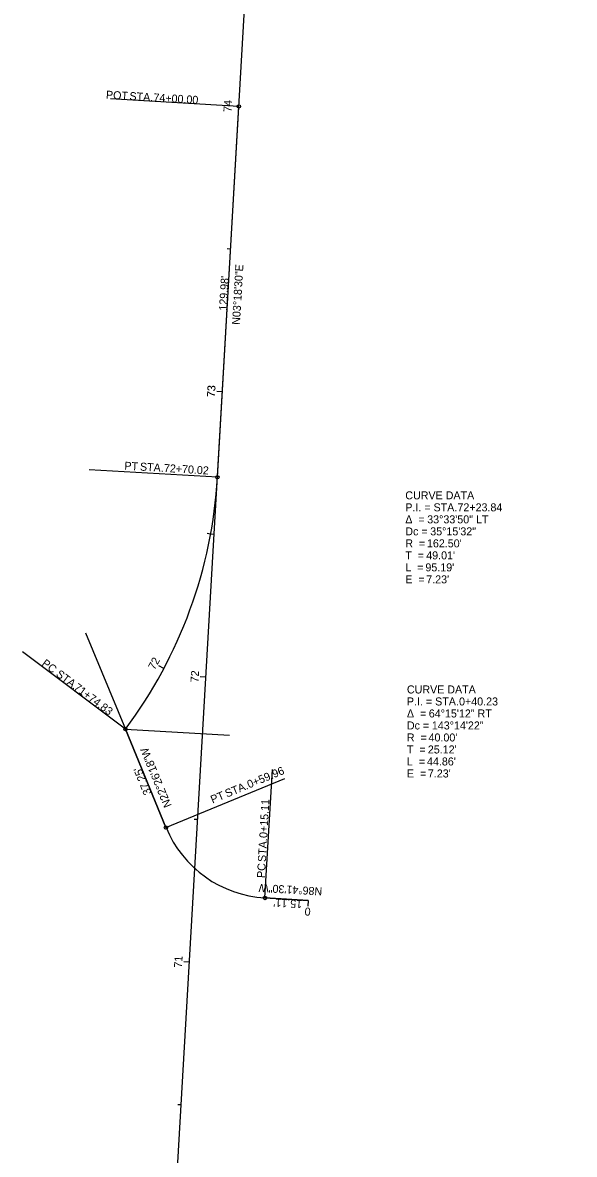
# Model space of a CAD drawing. Extents: x 235460 to 236214, y 532804 to 536001.
# Drawn here: x 236019.8 to 236213, y 533595.7 to 533991.8 of the extents above; entities that cross this region are included whole.
import ezdxf

# ---------------------------------------------------------------- set-up
doc = ezdxf.new("R2010")
doc.units = 0
for name, color, linetype in [('GE_P_Alignment', 7, 'Continuous'), ('GE_P_Alignment_100_Bearings', 7, 'Continuous'), ('GE_P_Alignment_100_Cardinal_Points', 7, 'Continuous'), ('GE_P_Alignment_100_Curve_Data', 7, 'Continuous'), ('GE_P_Alignment_100_Distances', 7, 'Continuous'), ('GE_P_Alignment_100_Stations', 7, 'Continuous'), ('GE_P_Driveway_CL', 7, 'Continuous'), ('RW_X_CL', 7, 'Continuous'), ('RW_X_CL_100_Stations', 7, 'Continuous'), ('SC_Scratch1', 7, 'Continuous')]:
    doc.layers.add(name, color=color, linetype=linetype)

msp = doc.modelspace()

# ---------------------------------------------------------------- linework, layer by layer
at = {"layer": 'GE_P_Alignment'}
msp.add_line((236088, 533832.68), (236095.5, 533962.44), dxfattribs=at)
msp.add_arc((235925.77, 533842.06), 162.5, 323.1278, 356.6918, dxfattribs=at)
at = {"layer": 'GE_P_Alignment_100_Cardinal_Points'}
for p, q in [((236095.5, 533962.44), (236050.57, 533965.04)), ((236088, 533832.68), (236043.07, 533835.28)), ((236055.77, 533744.55), (236019.77, 533771.55)), ((236069.98, 533710.12), (236111.58, 533727.3)), ((236104.65, 533685.45), (236107.24, 533730.38))]:
    msp.add_line(p, q, dxfattribs=at)
for centre in [(236095.5, 533962.44), (236088, 533832.68), (236055.77, 533744.55), (236069.98, 533710.12), (236104.65, 533685.45)]:
    msp.add_circle(centre, 0.6, dxfattribs=at)
at = {"layer": 'GE_P_Alignment_100_Stations'}
for p, q in [((236092.61, 533912.52), (236091.42, 533912.59)), ((236089.73, 533862.61), (236087.73, 533862.72)), ((236085.62, 533812.81), (236084.44, 533813.03)), ((236069.25, 533765.77), (236067.49, 533766.71)), ((236119.73, 533684.58), (236119.61, 533682.58))]:
    msp.add_line(p, q, dxfattribs=at)
at = {"layer": 'GE_P_Driveway_CL'}
for p, q in [((236055.77, 533744.55), (236069.98, 533710.12)), ((236069.98, 533710.12), (236055.77, 533744.55)), ((236104.65, 533685.45), (236119.73, 533684.58)), ((236119.73, 533684.58), (236104.65, 533685.45))]:
    msp.add_line(p, q, dxfattribs=at)
msp.add_arc((236106.96, 533725.39), 40, 202.4384, 266.6918, dxfattribs=at)
msp.add_arc((236106.96, 533725.39), 40, 202.4384, 266.6918, dxfattribs=at)
at = {"layer": 'RW_X_CL'}
msp.add_line((236068.77, 533500), (236213, 535995.26), dxfattribs=at)
at = {"layer": 'RW_X_CL_100_Stations'}
for p, q in [((236095.5, 533962.44), (236093.5, 533962.55)), ((236092.61, 533912.52), (236091.42, 533912.59)), ((236089.73, 533862.61), (236087.73, 533862.72)), ((236086.84, 533812.69), (236085.64, 533812.76)), ((236083.96, 533762.77), (236081.96, 533762.89)), ((236081.07, 533712.86), (236079.87, 533712.92)), ((236078.19, 533662.94), (236076.19, 533663.05)), ((236075.3, 533613.02), (236074.1, 533613.09))]:
    msp.add_line(p, q, dxfattribs=at)
at = {"layer": 'SC_Scratch1'}
for p, q in [((236041.82, 533778.28), (236055.77, 533744.55)), ((236055.77, 533744.55), (236092.2, 533742.45))]:
    msp.add_line(p, q, dxfattribs=at)

# ---------------------------------------------------------------- texts
at = {"layer": 'GE_P_Alignment_100_Bearings'}
for s, rotation, p in [('N03°18\'30"E', 86.6918, (236095.88, 533885.94)), ('N22°26\'18"W', 112.4384, (236072.01, 533717.79)), ('N86°41\'30"W', 176.6918, (236124.76, 533689.1))]:
    msp.add_text(s, height=2.8, rotation=rotation, dxfattribs=at).set_placement(p)
at = {"layer": 'GE_P_Alignment_100_Cardinal_Points'}
for s, rotation, p in [('POT', 356.6918, (236048.9, 533965.17)), (' STA. ', 356.6918, (236056.09, 533964.76)), ('74+00.00', 356.6918, (236065.52, 533964.21)), ('PT', 356.6918, (236055.35, 533835.33)), (' STA. ', 356.6918, (236059.76, 533835.08)), ('72+70.02', 356.6918, (236069.19, 533834.53)), ('PC STA. ', 323.1278, (236026.22, 533767.02)), ('71+74.83', 323.1278, (236037.45, 533758.6)), ('0+59.96', 22.4384, (236099.09, 533723.76)), (' STA. ', 22.4384, (236090.36, 533720.15)), ('PT', 22.4384, (236086.28, 533718.46)), ('0+15.11', 86.6918, (236105.42, 533706.38)), (' STA. ', 86.6918, (236104.87, 533696.94)), ('PC', 86.6918, (236104.61, 533692.37))]:
    msp.add_text(s, height=2.8, rotation=rotation, dxfattribs=at).set_placement(p)
at = {"layer": 'GE_P_Alignment_100_Curve_Data'}
for s, p in [('CURVE DATA', (236153.79, 533824.94)), ('P.I. = STA. ', (236153.79, 533820.74)), ('72+23.84', (236172.05, 533820.74)), ('Δ  = ', (236153.79, 533816.54)), ('33°33\'50" LT', (236161.46, 533816.54)), ('Dc = ', (236153.79, 533812.34)), ('35°15\'32"', (236162.52, 533812.34)), ('R  = ', (236153.79, 533808.14)), ("162.50'", (236161.37, 533808.14)), ('T  = ', (236153.79, 533803.94)), ("49.01'", (236161.12, 533803.94)), ('L  = ', (236153.79, 533799.74)), ("95.19'", (236160.83, 533799.74)), ('E  = ', (236153.79, 533795.54)), ("7.23'", (236161.13, 533795.54)), ('CURVE DATA', (236154.35, 533757.02)), ('P.I. = STA. ', (236154.35, 533752.82)), ('0+40.23', (236172.61, 533752.82)), ('Δ  = ', (236154.35, 533748.62)), ('64°15\'12" RT', (236162.02, 533748.62)), ('Dc = ', (236154.35, 533744.42)), ('143°14\'22"', (236163.09, 533744.42)), ('R  = ', (236154.35, 533740.22)), ("40.00'", (236161.93, 533740.22)), ('T  = ', (236154.35, 533736.02)), ("25.12'", (236161.68, 533736.02)), ('L  = ', (236154.35, 533731.82)), ("44.86'", (236161.39, 533731.82)), ('E  = ', (236154.35, 533727.62)), ("7.23'", (236161.69, 533727.62))]:
    msp.add_text(s, height=2.8, dxfattribs=at).set_placement(p)
at = {"layer": 'GE_P_Alignment_100_Distances'}
for s, rotation, p in [("129.98'", 86.6918, (236091.32, 533890.89)), ("37.25'", 112.4384, (236064.96, 533722.18)), ("15.11'", 176.6918, (236117.74, 533684.65))]:
    msp.add_text(s, height=2.8, rotation=rotation, dxfattribs=at).set_placement(p)
at = {"layer": 'GE_P_Alignment_100_Stations'}
for s, rotation, p in [('73', 86.6918, (236087.11, 533860.6)), ('72', 62.0025, (236066.03, 533765.04)), ('0', 176.6918, (236120.7, 533682.02))]:
    msp.add_text(s, height=2.8, rotation=rotation, dxfattribs=at).set_placement(p)
at = {"layer": 'RW_X_CL_100_Stations'}
for s, p in [('74', (236092.88, 533960.42)), ('73', (236087.11, 533860.67)), ('72', (236081.34, 533760.83)), ('71', (236075.57, 533660.98))]:
    msp.add_text(s, height=2.8, rotation=86.6918, dxfattribs=at).set_placement(p)

doc.saveas('drawing.dxf')
